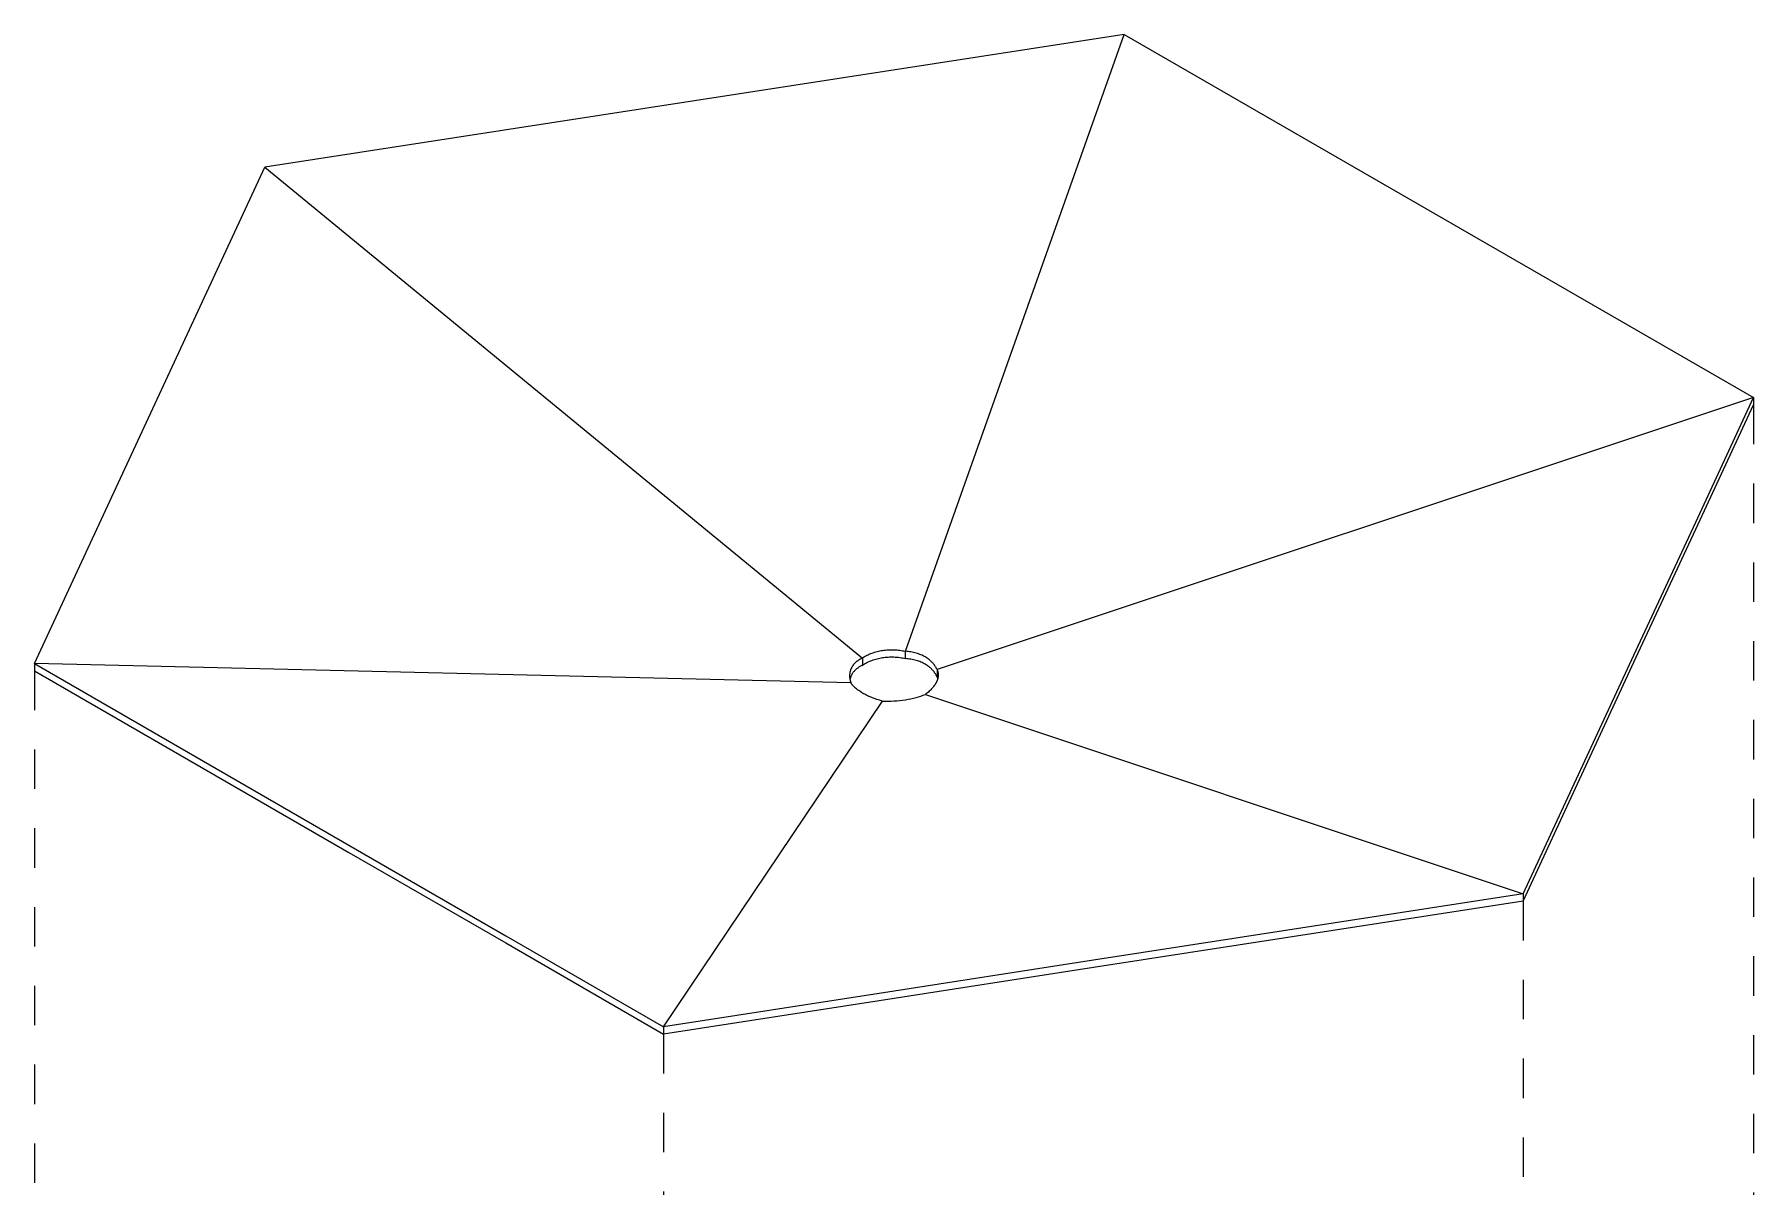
# Model space of a CAD drawing. Header units: millimetres. Extents: x 1.5 to 37.9, y -0.3 to 12.6.
# Drawn here: x 33.504 to 37.868, y 9.638 to 12.564 of the extents above; entities that cross this region are included whole.
import ezdxf

# ---------------------------------------------------------------- set-up
doc = ezdxf.new("R2010")
doc.units = ezdxf.units.MM
doc.linetypes.add('ACAD_ISO02W100', pattern=[15, 12, -3])
doc.layers.add('0.2', color=6, linetype='Continuous', lineweight=15)
doc.layers.add('0.3', color=4, linetype='Continuous', lineweight=20)

msp = doc.modelspace()

# ---------------------------------------------------------------- linework, layer by layer
at = {"layer": '0.2', "linetype": 'ACAD_ISO02W100', "lineweight": -3, "ltscale": 0.008}
for p, q in [((37.8678, 11.6231), (37.8682, 8.3753)), ((33.504, 10.948), (33.5044, 7.7002)), ((37.2832, 10.3633), (37.2836, 7.1156)), ((35.1013, 10.0258), (35.1013, 6.7783))]:
    msp.add_line(p, q, dxfattribs=at)
at = {"layer": '0.3', "lineweight": -3}
for points in [[(36.2705, 12.5637), (34.0886, 12.2262)], [(35.7153, 10.9974), (36.2705, 12.5637)], [(36.2705, 12.5637), (37.8678, 11.6415)], [(33.504, 10.9664), (34.0886, 12.2262)], [(34.0886, 12.2262), (35.6058, 10.9803)], [(37.8678, 11.6415), (35.7953, 10.951)], [(37.2832, 10.3818), (37.5755, 11.0116), (37.7217, 11.3257), (37.8678, 11.6415)], [(37.2832, 10.3633), (37.5755, 10.9932), (37.7217, 11.3072), (37.8678, 11.6231)], [(37.8678, 11.6415), (37.8678, 11.6231)], [(35.606, 10.9804), (35.6087, 10.9822), (35.6115, 10.984), (35.6144, 10.9856), (35.6174, 10.9872), (35.6204, 10.9887), (35.6234, 10.9901), (35.6266, 10.9915), (35.6298, 10.9927), (35.633, 10.9939), (35.6363, 10.995), (35.6396, 10.996), (35.643, 10.9969), (35.6464, 10.9978), (35.6498, 10.9985), (35.6533, 10.9992), (35.6568, 10.9998), (35.6604, 11.0003), (35.664, 11.0007), (35.6676, 11.0011), (35.6712, 11.0013), (35.6748, 11.0015), (35.6784, 11.0015), (35.6821, 11.0015), (35.6858, 11.0014), (35.6894, 11.0013), (35.6931, 11.001), (35.6968, 11.0006), (35.7005, 11.0002), (35.7041, 10.9996), (35.7078, 10.999), (35.7114, 10.9983), (35.7151, 10.9975)], [(33.504, 10.9664), (34.3026, 10.5053), (34.7004, 10.2754), (35.1013, 10.0442)], [(35.5766, 10.9174), (33.504, 10.9664)], [(33.504, 10.9664), (33.504, 10.948)], [(35.6058, 10.9803), (35.6045, 10.9797), (35.6032, 10.9791), (35.602, 10.9784), (35.6008, 10.9778), (35.5996, 10.9771), (35.5985, 10.9764), (35.5974, 10.9757), (35.5963, 10.975), (35.5952, 10.9743), (35.5941, 10.9736), (35.5931, 10.9728), (35.5921, 10.972), (35.5911, 10.9712), (35.5902, 10.9704), (35.5893, 10.9696), (35.5884, 10.9688), (35.5875, 10.968), (35.5866, 10.9671), (35.5858, 10.9662), (35.585, 10.9654), (35.5842, 10.9645), (35.5835, 10.9636), (35.5828, 10.9627), (35.5821, 10.9617), (35.5814, 10.9608), (35.5807, 10.9599), (35.5801, 10.9589), (35.5795, 10.9579), (35.579, 10.9569), (35.5784, 10.9559), (35.5779, 10.9549), (35.5774, 10.9539), (35.577, 10.9529), (35.5765, 10.9519), (35.5761, 10.9508), (35.5758, 10.9498), (35.5754, 10.9487), (35.5751, 10.9477), (35.5748, 10.9466), (35.5745, 10.9455), (35.5743, 10.9444), (35.5741, 10.9433), (35.5739, 10.9422), (35.5737, 10.9411), (35.5736, 10.94), (35.5735, 10.9388), (35.5734, 10.9377), (35.5734, 10.9365), (35.5734, 10.9354), (35.5734, 10.9342), (35.5734, 10.9331), (35.5735, 10.9319), (35.5736, 10.9307), (35.5737, 10.9296), (35.5739, 10.9284), (35.574, 10.9272), (35.5743, 10.926), (35.5745, 10.9248), (35.5748, 10.9236), (35.5751, 10.9224), (35.5754, 10.9212), (35.5758, 10.9199), (35.5762, 10.9187), (35.5766, 10.9175)], [(35.6058, 10.9619), (35.6041, 10.9611), (35.6025, 10.9603), (35.601, 10.9594), (35.5995, 10.9586), (35.598, 10.9577), (35.5966, 10.9568), (35.5952, 10.9559), (35.5939, 10.9549), (35.5926, 10.9539), (35.5913, 10.9529), (35.5901, 10.9519), (35.5889, 10.9509), (35.5878, 10.9498), (35.5867, 10.9487), (35.5856, 10.9476), (35.5846, 10.9465), (35.5836, 10.9453), (35.5827, 10.9441), (35.5818, 10.943), (35.581, 10.9417), (35.5802, 10.9405), (35.5794, 10.9393), (35.5787, 10.938), (35.578, 10.9367), (35.5774, 10.9354), (35.5768, 10.9341), (35.5763, 10.9328), (35.5758, 10.9314), (35.5753, 10.9301), (35.5749, 10.9287), (35.5746, 10.9273), (35.5743, 10.9259)], [(35.6057, 10.9622), (35.606, 10.962)], [(35.6058, 10.9803), (35.6058, 10.9628)], [(35.606, 10.962), (35.6087, 10.9638), (35.6115, 10.9655), (35.6144, 10.9672), (35.6174, 10.9688), (35.6204, 10.9703), (35.6234, 10.9717), (35.6266, 10.973), (35.6298, 10.9743), (35.633, 10.9754), (35.6363, 10.9765), (35.6396, 10.9775), (35.643, 10.9785), (35.6464, 10.9793), (35.6498, 10.9801), (35.6533, 10.9807), (35.6568, 10.9813), (35.6604, 10.9818), (35.664, 10.9823), (35.6676, 10.9826), (35.6712, 10.9829), (35.6748, 10.983), (35.6784, 10.9831), (35.6821, 10.9831), (35.6858, 10.983), (35.6894, 10.9828), (35.6931, 10.9825), (35.6968, 10.9822), (35.7005, 10.9817), (35.7041, 10.9812), (35.7078, 10.9805), (35.7114, 10.9798), (35.7151, 10.979)], [(35.7151, 10.9974), (35.7151, 10.9975)], [(35.7151, 10.979), (35.7155, 10.9803)], [(35.7153, 10.979), (35.7153, 10.9974)], [(35.7953, 10.951), (35.7947, 10.9524), (35.7941, 10.9536), (35.7935, 10.9547), (35.7929, 10.9559), (35.7922, 10.9571), (35.7915, 10.9582), (35.7908, 10.9594), (35.7901, 10.9605), (35.7893, 10.9616), (35.7885, 10.9627), (35.7877, 10.9638), (35.7869, 10.9648), (35.786, 10.9659), (35.7852, 10.9669), (35.7842, 10.9679), (35.7833, 10.9689), (35.7824, 10.9699), (35.7814, 10.9709), (35.7804, 10.9719), (35.7793, 10.9728), (35.7783, 10.9738), (35.7772, 10.9747), (35.7761, 10.9756), (35.775, 10.9765), (35.7739, 10.9774), (35.7727, 10.9782), (35.7703, 10.9799), (35.7679, 10.9815), (35.7653, 10.983), (35.7627, 10.9845), (35.76, 10.9859), (35.7572, 10.9872), (35.7544, 10.9884), (35.7514, 10.9896), (35.7485, 10.9907), (35.7454, 10.9917), (35.7423, 10.9927), (35.7391, 10.9936), (35.7359, 10.9944), (35.7326, 10.9951), (35.7292, 10.9957), (35.7258, 10.9963), (35.7224, 10.9967), (35.7189, 10.9971), (35.7153, 10.9974)], [(35.7952, 10.9327), (35.7947, 10.9339), (35.7941, 10.9351), (35.7935, 10.9363), (35.7929, 10.9375), (35.7922, 10.9386), (35.7915, 10.9398), (35.7908, 10.9409), (35.7901, 10.942), (35.7893, 10.9431), (35.7885, 10.9442), (35.7877, 10.9453), (35.7869, 10.9464), (35.786, 10.9474), (35.7852, 10.9485), (35.7842, 10.9495), (35.7833, 10.9505), (35.7824, 10.9515), (35.7814, 10.9525), (35.7804, 10.9534), (35.7793, 10.9544), (35.7783, 10.9553), (35.7772, 10.9562), (35.7761, 10.9572), (35.775, 10.958), (35.7739, 10.9589), (35.7727, 10.9598), (35.7703, 10.9614), (35.7679, 10.963), (35.7653, 10.9646), (35.7627, 10.966), (35.76, 10.9674), (35.7572, 10.9687), (35.7544, 10.97), (35.7514, 10.9712), (35.7485, 10.9723), (35.7454, 10.9733), (35.7423, 10.9743), (35.7391, 10.9751), (35.7359, 10.9759), (35.7326, 10.9766), (35.7292, 10.9773), (35.7258, 10.9778), (35.7224, 10.9783), (35.7189, 10.9787), (35.7153, 10.979)], [(33.504, 10.948), (34.3026, 10.4869), (34.7004, 10.2569), (35.1013, 10.0258)], [(35.6568, 10.871), (35.6494, 10.8731), (35.6426, 10.8753), (35.6359, 10.8777), (35.6295, 10.8801), (35.6233, 10.8828), (35.6174, 10.8855), (35.6146, 10.8869), (35.6118, 10.8884), (35.6091, 10.8898), (35.6065, 10.8913), (35.6039, 10.8928), (35.6015, 10.8943), (35.5991, 10.8959), (35.5968, 10.8975), (35.5946, 10.8991), (35.5925, 10.9007), (35.5905, 10.9023), (35.5885, 10.9039), (35.5867, 10.9056), (35.5849, 10.9072), (35.5833, 10.9089), (35.5825, 10.9097), (35.5817, 10.9106), (35.581, 10.9114), (35.5803, 10.9123), (35.5796, 10.9131), (35.579, 10.914), (35.5784, 10.9148), (35.5778, 10.9157), (35.5772, 10.9165), (35.5766, 10.9174)], [(35.7953, 10.951), (35.7957, 10.9501), (35.7961, 10.9492), (35.7965, 10.9484), (35.7968, 10.9475), (35.7971, 10.9466), (35.7974, 10.9457), (35.7976, 10.9448), (35.7978, 10.9439), (35.798, 10.9429), (35.7981, 10.942), (35.7983, 10.9411), (35.7984, 10.9401), (35.7984, 10.9392), (35.7985, 10.9382), (35.7985, 10.9373), (35.7985, 10.9363), (35.7984, 10.9353), (35.7983, 10.9344), (35.7982, 10.9334), (35.7981, 10.9324), (35.798, 10.9314), (35.7978, 10.9304), (35.7975, 10.9294), (35.7973, 10.9284), (35.797, 10.9274), (35.7967, 10.9264), (35.7964, 10.9254), (35.7961, 10.9244), (35.7957, 10.9234), (35.7953, 10.9224), (35.7948, 10.9214), (35.7944, 10.9204), (35.7939, 10.9194), (35.7934, 10.9183), (35.7928, 10.9173), (35.7923, 10.9163), (35.7917, 10.9153), (35.7911, 10.9143), (35.7904, 10.9132), (35.7897, 10.9122), (35.7883, 10.9102), (35.7868, 10.9081), (35.7852, 10.9061), (35.7834, 10.9041), (35.7816, 10.902), (35.7797, 10.9), (35.7776, 10.898), (35.7755, 10.896), (35.7733, 10.894), (35.7709, 10.8921), (35.7685, 10.8901), (35.766, 10.8882)], [(35.7953, 10.951), (35.7953, 10.9325)], [(35.7953, 10.9325), (35.7956, 10.932), (35.7958, 10.9314), (35.7961, 10.9308), (35.7963, 10.9302), (35.7966, 10.9297), (35.7968, 10.9291), (35.797, 10.9285), (35.7972, 10.9279)], [(35.1013, 10.0442), (35.6568, 10.871)], [(35.6568, 10.871), (35.664, 10.8708), (35.6714, 10.8708), (35.6787, 10.871), (35.6861, 10.8714), (35.6934, 10.8719), (35.7007, 10.8726), (35.7079, 10.8735), (35.715, 10.8745), (35.722, 10.8757), (35.7288, 10.877), (35.7355, 10.8785), (35.7421, 10.8802), (35.7484, 10.8819), (35.7544, 10.8839), (35.7603, 10.8859), (35.7631, 10.887), (35.7658, 10.8881)], [(35.7658, 10.8881), (37.2832, 10.3818)], [(37.2832, 10.3818), (36.1922, 10.213), (35.6485, 10.1287), (35.1013, 10.0442)], [(37.2832, 10.3633), (36.1922, 10.1946), (35.6485, 10.1102), (35.1013, 10.0258)], [(37.2832, 10.3818), (37.2832, 10.3633)], [(35.1013, 10.0442), (35.1013, 10.0258)]]:
    msp.add_lwpolyline(points, dxfattribs=at)

doc.saveas('drawing.dxf')
